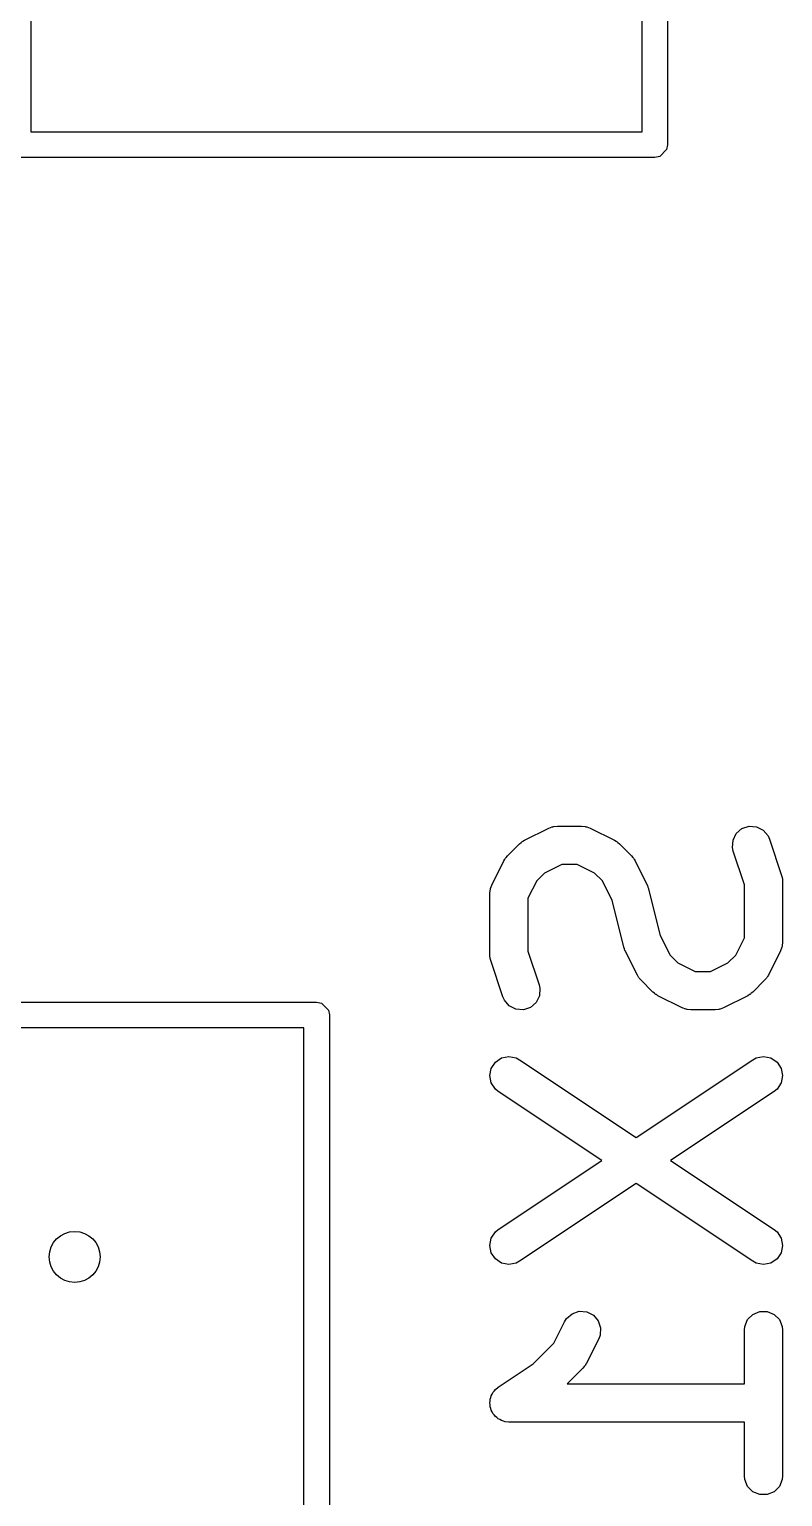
# Model space of a CAD drawing. Header units: inches. Extents: x -2.1 to 1.75, y 0.25 to 2.74.
# Drawn here: x -0.9265 to -0.81, y 2.2055 to 2.4324 of the extents above; entities that cross this region are included whole.
import ezdxf

# ---------------------------------------------------------------- set-up
doc = ezdxf.new("R2010")
doc.units = ezdxf.units.IN
doc.header["$MEASUREMENT"] = 0
doc.layers.add('BLACK', color=250, linetype='CONTINUOUS')

msp = doc.modelspace()

# ---------------------------------------------------------------- linework, layer by layer
at = {"layer": 'BLACK', "linetype": 'CONTINUOUS'}
for p, q in [((-0.8278, 2.49331), (-0.8278, 2.41457)), ((-0.83173, 2.41654), (-0.83173, 2.49134)), ((-0.92622, 2.47281), (-0.92622, 2.41654)), ((-0.92622, 2.41654), (-0.83173, 2.41654)), ((-0.82795, 2.41381), (-0.82901, 2.41275)), ((-0.8278, 2.41457), (-0.82795, 2.41381)), ((-0.82976, 2.4126), (-0.92819, 2.4126)), ((-0.82901, 2.41275), (-0.82976, 2.4126)), ((-0.8499, 2.30703), (-0.84615, 2.30891)), ((-0.84615, 2.30891), (-0.84561, 2.30911)), ((-0.84561, 2.30911), (-0.8455, 2.30912)), ((-0.8455, 2.30912), (-0.84541, 2.30916)), ((-0.84541, 2.30916), (-0.84483, 2.30922)), ((-0.84483, 2.30922), (-0.84108, 2.30922)), ((-0.84108, 2.30922), (-0.84051, 2.30916)), ((-0.84051, 2.30916), (-0.84041, 2.30912)), ((-0.84041, 2.30912), (-0.8403, 2.30911)), ((-0.8403, 2.30911), (-0.83976, 2.30891)), ((-0.83976, 2.30891), (-0.83601, 2.30703)), ((-0.81768, 2.30705), (-0.81717, 2.30808)), ((-0.81717, 2.30808), (-0.8163, 2.30883)), ((-0.8163, 2.30883), (-0.8152, 2.3092)), ((-0.8152, 2.3092), (-0.81405, 2.30911)), ((-0.81405, 2.30911), (-0.81302, 2.3086)), ((-0.81302, 2.3086), (-0.81227, 2.30773)), ((-0.81227, 2.30773), (-0.81203, 2.3072)), ((-0.81203, 2.3072), (-0.81016, 2.30158)), ((-0.85254, 2.3046), (-0.85067, 2.30648)), ((-0.85067, 2.30648), (-0.85044, 2.30667)), ((-0.85044, 2.30667), (-0.85039, 2.30672)), ((-0.85039, 2.30672), (-0.8503, 2.30678)), ((-0.8503, 2.30678), (-0.85022, 2.30685)), ((-0.85022, 2.30685), (-0.85015, 2.30688)), ((-0.85015, 2.30688), (-0.8499, 2.30703)), ((-0.83601, 2.30703), (-0.83576, 2.30688)), ((-0.83576, 2.30688), (-0.83569, 2.30685)), ((-0.83569, 2.30685), (-0.83561, 2.30678)), ((-0.83561, 2.30678), (-0.83552, 2.30672)), ((-0.83552, 2.30672), (-0.83547, 2.30667)), ((-0.83547, 2.30667), (-0.83524, 2.30648)), ((-0.83524, 2.30648), (-0.83337, 2.3046)), ((-0.81776, 2.3059), (-0.81768, 2.30705)), ((-0.81764, 2.30533), (-0.81776, 2.3059)), ((-0.81591, 2.30016), (-0.81764, 2.30533)), ((-0.85497, 2.30009), (-0.8531, 2.30384)), ((-0.8531, 2.30384), (-0.85294, 2.30409)), ((-0.85294, 2.30409), (-0.85291, 2.30416)), ((-0.85291, 2.30416), (-0.85284, 2.30424)), ((-0.85284, 2.30424), (-0.85279, 2.30433)), ((-0.85279, 2.30433), (-0.85273, 2.30438)), ((-0.85273, 2.30438), (-0.85254, 2.3046)), ((-0.84413, 2.30331), (-0.84683, 2.30196)), ((-0.84178, 2.30331), (-0.84413, 2.30331)), ((-0.83908, 2.30196), (-0.84178, 2.30331)), ((-0.83337, 2.3046), (-0.83318, 2.30438)), ((-0.83318, 2.30438), (-0.83312, 2.30433)), ((-0.83312, 2.30433), (-0.83307, 2.30424)), ((-0.83307, 2.30424), (-0.833, 2.30416)), ((-0.833, 2.30416), (-0.83297, 2.30409)), ((-0.83297, 2.30409), (-0.83282, 2.30384)), ((-0.83282, 2.30384), (-0.83094, 2.30009)), ((-0.84803, 2.30077), (-0.84938, 2.29807)), ((-0.84683, 2.30196), (-0.84803, 2.30077)), ((-0.83788, 2.30077), (-0.83908, 2.30196)), ((-0.83637, 2.29774), (-0.83788, 2.30077)), ((-0.81016, 2.30158), (-0.81009, 2.30129)), ((-0.81009, 2.30129), (-0.81006, 2.30122)), ((-0.81006, 2.30122), (-0.81005, 2.30111)), ((-0.81005, 2.30111), (-0.81003, 2.30101)), ((-0.81003, 2.30101), (-0.81004, 2.30093)), ((-0.81004, 2.30093), (-0.81001, 2.30064)), ((-0.81001, 2.30064), (-0.81001, 2.29127)), ((-0.85528, 2.29877), (-0.85523, 2.29934)), ((-0.85528, 2.28939), (-0.85528, 2.29877)), ((-0.85523, 2.29934), (-0.85519, 2.29944)), ((-0.85519, 2.29944), (-0.85518, 2.29955)), ((-0.85518, 2.29955), (-0.85497, 2.30009)), ((-0.84938, 2.29807), (-0.84938, 2.28987)), ((-0.83094, 2.30009), (-0.83093, 2.30005)), ((-0.83093, 2.30005), (-0.83091, 2.30003)), ((-0.83091, 2.30003), (-0.83083, 2.29979)), ((-0.83083, 2.29979), (-0.83073, 2.29955)), ((-0.83073, 2.29955), (-0.83073, 2.29953)), ((-0.83073, 2.29953), (-0.83072, 2.29948)), ((-0.83072, 2.29948), (-0.82892, 2.2923)), ((-0.81591, 2.29197), (-0.81591, 2.30016)), ((-0.83457, 2.29055), (-0.83637, 2.29774)), ((-0.82892, 2.2923), (-0.82741, 2.28927)), ((-0.81726, 2.28927), (-0.81591, 2.29197)), ((-0.81001, 2.29127), (-0.81006, 2.29069)), ((-0.85525, 2.2891), (-0.85528, 2.28939)), ((-0.85526, 2.28902), (-0.85525, 2.2891)), ((-0.85524, 2.28892), (-0.85526, 2.28902)), ((-0.84938, 2.28987), (-0.84765, 2.2847)), ((-0.83456, 2.29051), (-0.83457, 2.29055)), ((-0.83456, 2.29049), (-0.83456, 2.29051)), ((-0.83446, 2.29025), (-0.83456, 2.29049)), ((-0.83438, 2.29001), (-0.83446, 2.29025)), ((-0.83436, 2.28999), (-0.83438, 2.29001)), ((-0.83435, 2.28995), (-0.83436, 2.28999)), ((-0.83247, 2.2862), (-0.83435, 2.28995)), ((-0.82741, 2.28927), (-0.82621, 2.28807)), ((-0.81846, 2.28807), (-0.81726, 2.28927)), ((-0.81032, 2.28995), (-0.81219, 2.2862)), ((-0.81011, 2.29049), (-0.81032, 2.28995)), ((-0.8101, 2.29059), (-0.81011, 2.29049)), ((-0.81006, 2.29069), (-0.8101, 2.29059)), ((-0.85523, 2.28882), (-0.85524, 2.28892)), ((-0.8552, 2.28875), (-0.85523, 2.28882)), ((-0.85513, 2.28846), (-0.8552, 2.28875)), ((-0.85326, 2.28284), (-0.85513, 2.28846)), ((-0.82621, 2.28807), (-0.82351, 2.28672)), ((-0.82351, 2.28672), (-0.82116, 2.28672)), ((-0.82116, 2.28672), (-0.81846, 2.28807)), ((-0.84765, 2.2847), (-0.84753, 2.28414)), ((-0.83232, 2.28595), (-0.83247, 2.2862)), ((-0.83229, 2.28588), (-0.83232, 2.28595)), ((-0.83222, 2.2858), (-0.83229, 2.28588)), ((-0.83217, 2.28571), (-0.83222, 2.2858)), ((-0.83211, 2.28566), (-0.83217, 2.28571)), ((-0.83192, 2.28543), (-0.83211, 2.28566)), ((-0.83005, 2.28356), (-0.83192, 2.28543)), ((-0.81275, 2.28543), (-0.81462, 2.28356)), ((-0.81256, 2.28566), (-0.81275, 2.28543)), ((-0.8125, 2.28571), (-0.81256, 2.28566)), ((-0.81245, 2.2858), (-0.8125, 2.28571)), ((-0.81238, 2.28588), (-0.81245, 2.2858)), ((-0.81235, 2.28595), (-0.81238, 2.28588)), ((-0.81219, 2.2862), (-0.81235, 2.28595)), ((-0.85302, 2.28231), (-0.85326, 2.28284)), ((-0.85227, 2.28144), (-0.85302, 2.28231)), ((-0.84761, 2.28299), (-0.84812, 2.28196)), ((-0.84753, 2.28414), (-0.84761, 2.28299)), ((-0.82982, 2.28337), (-0.83005, 2.28356)), ((-0.82977, 2.28331), (-0.82982, 2.28337)), ((-0.82968, 2.28326), (-0.82977, 2.28331)), ((-0.8296, 2.28319), (-0.82968, 2.28326)), ((-0.82953, 2.28316), (-0.8296, 2.28319)), ((-0.82928, 2.283), (-0.82953, 2.28316)), ((-0.82553, 2.28113), (-0.82928, 2.283)), ((-0.81539, 2.283), (-0.81914, 2.28113)), ((-0.81514, 2.28316), (-0.81539, 2.283)), ((-0.81507, 2.28319), (-0.81514, 2.28316)), ((-0.81499, 2.28326), (-0.81507, 2.28319)), ((-0.8149, 2.28331), (-0.81499, 2.28326)), ((-0.81485, 2.28337), (-0.8149, 2.28331)), ((-0.81462, 2.28356), (-0.81485, 2.28337)), ((-1.00016, 2.28199), (-0.88205, 2.28199)), ((-0.88205, 2.28199), (-0.88129, 2.28184)), ((-0.88129, 2.28184), (-0.88023, 2.28077)), ((-0.88023, 2.28077), (-0.88008, 2.28002)), ((-0.88008, 2.28002), (-0.88008, 2.12254)), ((-0.85124, 2.28092), (-0.85227, 2.28144)), ((-0.85009, 2.28084), (-0.85124, 2.28092)), ((-0.84899, 2.2812), (-0.85009, 2.28084)), ((-0.84812, 2.28196), (-0.84899, 2.2812)), ((-0.82499, 2.28092), (-0.82553, 2.28113)), ((-0.82488, 2.28091), (-0.82499, 2.28092)), ((-0.82478, 2.28087), (-0.82488, 2.28091)), ((-0.82421, 2.28082), (-0.82478, 2.28087)), ((-0.82046, 2.28082), (-0.82421, 2.28082)), ((-0.81988, 2.28087), (-0.82046, 2.28082)), ((-0.81978, 2.28091), (-0.81988, 2.28087)), ((-0.81968, 2.28092), (-0.81978, 2.28091)), ((-0.81914, 2.28113), (-0.81968, 2.28092)), ((-0.88402, 2.27805), (-0.99934, 2.27805)), ((-0.88402, 2.12451), (-0.88402, 2.27805)), ((-0.85442, 2.27273), (-0.85346, 2.27337)), ((-0.85346, 2.27337), (-0.85233, 2.2736)), ((-0.85233, 2.2736), (-0.8512, 2.27338)), ((-0.8512, 2.27338), (-0.85069, 2.2731)), ((-0.85069, 2.2731), (-0.83264, 2.26107)), ((-0.83264, 2.26107), (-0.8146, 2.2731)), ((-0.8146, 2.2731), (-0.81409, 2.27338)), ((-0.81409, 2.27338), (-0.81296, 2.2736)), ((-0.81296, 2.2736), (-0.81183, 2.27337)), ((-0.81183, 2.27337), (-0.81087, 2.27273)), ((-0.85528, 2.27064), (-0.85506, 2.27177)), ((-0.85506, 2.27177), (-0.85442, 2.27273)), ((-0.81087, 2.27273), (-0.81023, 2.27177)), ((-0.81023, 2.27177), (-0.81001, 2.27064)), ((-0.85506, 2.26951), (-0.85528, 2.27064)), ((-0.85442, 2.26856), (-0.85506, 2.26951)), ((-0.85397, 2.26819), (-0.85442, 2.26856)), ((-0.81087, 2.26856), (-0.81132, 2.26819)), ((-0.81023, 2.26951), (-0.81087, 2.26856)), ((-0.81001, 2.27064), (-0.81023, 2.26951)), ((-0.83797, 2.25752), (-0.85397, 2.26819)), ((-0.81132, 2.26819), (-0.82732, 2.25752)), ((-0.85397, 2.24686), (-0.83797, 2.25752)), ((-0.82732, 2.25752), (-0.81132, 2.24686)), ((-0.83264, 2.25397), (-0.85069, 2.24194)), ((-0.8146, 2.24194), (-0.83264, 2.25397)), ((-0.85506, 2.24553), (-0.85442, 2.24649)), ((-0.85442, 2.24649), (-0.85397, 2.24686)), ((-0.81132, 2.24686), (-0.81087, 2.24649)), ((-0.81087, 2.24649), (-0.81023, 2.24553)), ((-0.85528, 2.2444), (-0.85506, 2.24553)), ((-0.85506, 2.24327), (-0.85528, 2.2444)), ((-0.81023, 2.24553), (-0.81001, 2.2444)), ((-0.81001, 2.2444), (-0.81023, 2.24327)), ((-0.85442, 2.24231), (-0.85506, 2.24327)), ((-0.85346, 2.24167), (-0.85442, 2.24231)), ((-0.85233, 2.24145), (-0.85346, 2.24167)), ((-0.8512, 2.24167), (-0.85233, 2.24145)), ((-0.85069, 2.24194), (-0.8512, 2.24167)), ((-0.81409, 2.24167), (-0.8146, 2.24194)), ((-0.81296, 2.24145), (-0.81409, 2.24167)), ((-0.81183, 2.24167), (-0.81296, 2.24145)), ((-0.81087, 2.24231), (-0.81183, 2.24167)), ((-0.81023, 2.24327), (-0.81087, 2.24231)), ((-0.84538, 2.22928), (-0.84372, 2.2326)), ((-0.84372, 2.2326), (-0.84341, 2.23309)), ((-0.84341, 2.23309), (-0.84254, 2.23384)), ((-0.84254, 2.23384), (-0.84145, 2.23421)), ((-0.84145, 2.23421), (-0.8403, 2.23412)), ((-0.8403, 2.23412), (-0.83927, 2.23361)), ((-0.83927, 2.23361), (-0.83852, 2.23274)), ((-0.83852, 2.23274), (-0.83815, 2.23165)), ((-0.81586, 2.23185), (-0.81542, 2.23292)), ((-0.81542, 2.23292), (-0.8146, 2.23373)), ((-0.8146, 2.23373), (-0.81354, 2.23417)), ((-0.81354, 2.23417), (-0.81238, 2.23417)), ((-0.81238, 2.23417), (-0.81132, 2.23373)), ((-0.81132, 2.23373), (-0.8105, 2.23292)), ((-0.8105, 2.23292), (-0.81006, 2.23185)), ((-0.83823, 2.2305), (-0.83844, 2.22996)), ((-0.83815, 2.23165), (-0.83823, 2.2305)), ((-0.81591, 2.23128), (-0.81586, 2.23185)), ((-0.81591, 2.22298), (-0.81591, 2.23128)), ((-0.81006, 2.23185), (-0.81001, 2.23128)), ((-0.81001, 2.23128), (-0.81001, 2.20878)), ((-0.84859, 2.22607), (-0.84538, 2.22928)), ((-0.83844, 2.22996), (-0.84032, 2.22621)), ((-0.85397, 2.22248), (-0.84859, 2.22607)), ((-0.84068, 2.22566), (-0.84087, 2.22544)), ((-0.84062, 2.22572), (-0.84068, 2.22566)), ((-0.84057, 2.2258), (-0.84062, 2.22572)), ((-0.8405, 2.22589), (-0.84057, 2.2258)), ((-0.84047, 2.22596), (-0.8405, 2.22589)), ((-0.84032, 2.22621), (-0.84047, 2.22596)), ((-0.84087, 2.22544), (-0.84333, 2.22298)), ((-0.85511, 2.22087), (-0.85506, 2.22116)), ((-0.85506, 2.22116), (-0.8549, 2.2214)), ((-0.8549, 2.2214), (-0.85479, 2.22167)), ((-0.85479, 2.22167), (-0.85458, 2.22187)), ((-0.85458, 2.22187), (-0.85442, 2.22212)), ((-0.85442, 2.22212), (-0.85397, 2.22248)), ((-0.85397, 2.22248), (-0.85397, 2.22248)), ((-0.85397, 2.22248), (-0.85397, 2.22248)), ((-0.85397, 2.22248), (-0.85397, 2.22248)), ((-0.84333, 2.22298), (-0.81591, 2.22298)), ((-0.85528, 2.22003), (-0.85523, 2.22031)), ((-0.85523, 2.21974), (-0.85528, 2.22003)), ((-0.85523, 2.2206), (-0.85511, 2.22087)), ((-0.85523, 2.22031), (-0.85523, 2.2206)), ((-0.85523, 2.21945), (-0.85523, 2.21974)), ((-0.85512, 2.21918), (-0.85523, 2.21945)), ((-0.85506, 2.2189), (-0.85512, 2.21918)), ((-0.8549, 2.21866), (-0.85506, 2.2189)), ((-0.85479, 2.21839), (-0.8549, 2.21866)), ((-0.85458, 2.21818), (-0.85479, 2.21839)), ((-0.85442, 2.21794), (-0.85458, 2.21818)), ((-0.85418, 2.21778), (-0.85442, 2.21794)), ((-0.85397, 2.21757), (-0.85418, 2.21778)), ((-0.8537, 2.21746), (-0.85397, 2.21757)), ((-0.85346, 2.2173), (-0.8537, 2.21746)), ((-0.85318, 2.21724), (-0.85346, 2.2173)), ((-0.85291, 2.21713), (-0.85318, 2.21724)), ((-0.85234, 2.21708), (-0.85291, 2.21713)), ((-0.85233, 2.21707), (-0.85234, 2.21708)), ((-0.81591, 2.21707), (-0.85233, 2.21707)), ((-0.85233, 2.21707), (-0.85233, 2.21707)), ((-0.85233, 2.21707), (-0.85233, 2.21707)), ((-0.81591, 2.20878), (-0.81591, 2.21707)), ((-0.81586, 2.2082), (-0.81591, 2.20878)), ((-0.81542, 2.20714), (-0.81586, 2.2082)), ((-0.81006, 2.2082), (-0.8105, 2.20714)), ((-0.81001, 2.20878), (-0.81006, 2.2082)), ((-0.8146, 2.20632), (-0.81542, 2.20714)), ((-0.81354, 2.20588), (-0.8146, 2.20632)), ((-0.81238, 2.20588), (-0.81354, 2.20588)), ((-0.81132, 2.20632), (-0.81238, 2.20588)), ((-0.8105, 2.20714), (-0.81132, 2.20632))]:
    msp.add_line(p, q, dxfattribs=at)
at = {"layer": 'BLACK'}
msp.add_circle((-0.91945, 2.24262), 0.00394, dxfattribs=at)
msp.add_circle((-0.91945, 2.24262), 0.00394, dxfattribs=at)

doc.saveas('drawing.dxf')
